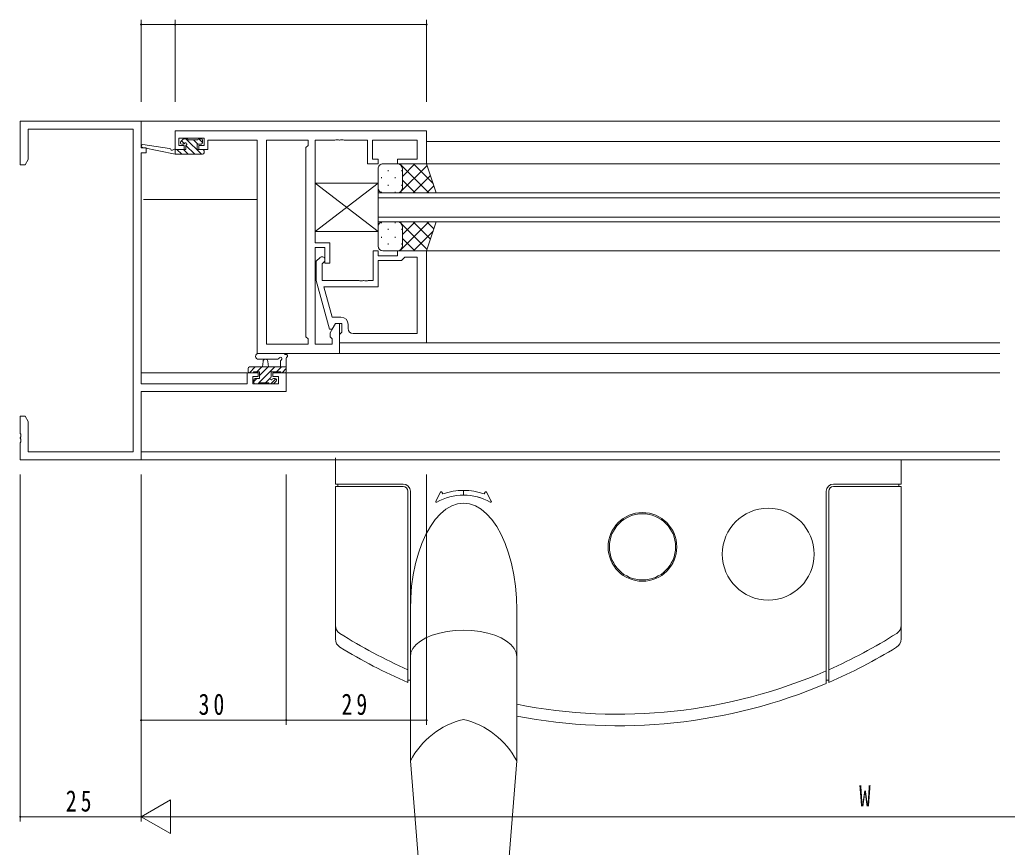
# Model space of a CAD drawing. Units: millimetres on the paper. Extents: x -397 to 397, y -282 to 282.
# Drawn here: x -24 to 180.2, y -172 to -0.9 of the extents above; entities that cross this region are included whole.
import ezdxf
from ezdxf.enums import TextEntityAlignment as Align

# ---------------------------------------------------------------- set-up
doc = ezdxf.new("R2010")
doc.units = ezdxf.units.MM
for name, color, linetype, lineweight in [('0-3_YKK_11', 7, 'Continuous', 18), ('0-4_YKK_12', 2, 'Continuous', 18), ('0-5_YKK_13', 4, 'Continuous', 18), ('0-6_YKK_D', 6, 'Continuous', 18)]:
    doc.layers.add(name, color=color, linetype=linetype, lineweight=lineweight)
doc.styles.add('ＭＳ ゴシック', font='')
doc.styles.get('ＭＳ ゴシック').set_extended_font_data('MS Gothic')

msp = doc.modelspace()

# ---------------------------------------------------------------- linework, layer by layer
at = {"layer": '0-3_YKK_11'}
for p, q in [((-23.908, -21.903), (-23.908, -30.903)), ((1.092, -21.903), (-23.908, -21.903)), ((1.092, -27.403), (1.092, -21.903)), ((-0.538, -23.533), (-0.538, -90.273)), ((8.092, -27.703), (8.092, -23.903)), ((8.092, -23.903), (60.092, -23.903)), ((60.092, -23.903), (60.092, -30.703)), ((8.892, -25.403), (8.892, -26.903)), ((14.092, -25.403), (8.892, -25.403)), ((14.092, -26.903), (14.092, -25.403)), ((14.892, -25.833), (14.892, -26.633)), ((25.092, -25.833), (14.892, -25.833)), ((25.092, -69.903), (25.092, -25.833)), ((27.022, -25.833), (35.592, -25.833)), ((27.022, -67.973), (27.022, -25.833)), ((27.022, -67.973), (27.022, -25.833)), ((35.592, -25.833), (35.592, -26.903)), ((37.092, -25.833), (37.092, -47.003)), ((41.134, -25.833), (37.092, -25.833)), ((41.317, -25.713), (41.134, -25.833)), ((41.867, -25.713), (41.317, -25.713)), ((42.05, -25.833), (41.867, -25.713)), ((42.134, -25.833), (42.05, -25.833)), ((42.317, -25.713), (42.134, -25.833)), ((42.867, -25.713), (42.317, -25.713)), ((43.05, -25.833), (42.867, -25.713)), ((47.892, -25.833), (43.05, -25.833)), ((47.892, -30.703), (47.892, -25.833)), ((48.892, -25.833), (48.892, -29.703)), ((58.162, -25.833), (48.892, -25.833)), ((58.162, -29.703), (58.162, -25.833)), ((2.092, -27.403), (1.092, -27.403)), ((1.092, -28.403), (2.092, -28.403)), ((1.092, -76.173), (1.092, -28.403)), ((2.092, -28.403), (2.092, -27.403)), ((9.992, -27.703), (8.092, -27.703)), ((8.892, -26.903), (9.992, -26.903)), ((9.992, -26.903), (9.992, -27.703)), ((12.992, -26.903), (14.092, -26.903)), ((12.992, -27.703), (12.992, -26.903)), ((14.892, -27.703), (12.992, -27.703)), ((14.892, -26.633), (14.892, -27.703)), ((35.592, -26.903), (35.162, -27.333)), ((35.162, -27.333), (35.162, -66.473)), ((48.892, -29.703), (50.092, -29.703)), ((50.092, -29.703), (50.092, -30.703)), ((54.092, -30.703), (54.092, -29.703)), ((54.092, -29.703), (58.162, -29.703)), ((-23.908, -30.903), (-22.908, -30.903)), ((50.092, -30.703), (47.892, -30.703)), ((60.092, -30.703), (54.092, -30.703)), ((37.092, -47.003), (40.092, -47.003)), ((39.092, -48.003), (37.092, -48.003)), ((37.092, -48.003), (37.092, -67.973)), ((39.092, -51.203), (39.092, -48.003)), ((40.092, -47.003), (40.092, -51.203)), ((49.092, -48.703), (49.092, -54.803)), ((50.092, -48.703), (49.092, -48.703)), ((50.092, -49.703), (50.092, -48.703)), ((54.092, -48.703), (54.092, -49.703)), ((60.092, -48.703), (54.092, -48.703)), ((38.068, -50.079), (37.292, -50.854)), ((37.292, -50.854), (37.292, -54.8)), ((38.492, -51.352), (38.916, -50.927)), ((54.092, -49.703), (50.092, -49.703)), ((50.092, -50.703), (54.892, -50.703)), ((50.092, -56.103), (50.092, -50.703)), ((54.892, -50.703), (55.392, -50.203)), ((55.392, -50.203), (55.592, -50.003)), ((55.592, -50.003), (58.162, -50.003)), ((58.162, -50.003), (58.162, -65.773)), ((58.162, -50.003), (58.162, -65.773)), ((38.492, -54.803), (38.492, -51.352)), ((40.092, -51.203), (39.092, -51.203)), ((37.292, -54.8), (39.999, -64.903)), ((46.134, -54.803), (38.492, -54.803)), ((46.317, -54.923), (46.134, -54.803)), ((46.867, -54.923), (46.317, -54.923)), ((47.05, -54.803), (46.867, -54.923)), ((47.134, -54.803), (47.05, -54.803)), ((47.317, -54.923), (47.134, -54.803)), ((47.867, -54.923), (47.317, -54.923)), ((48.05, -54.803), (47.867, -54.923)), ((49.092, -54.803), (48.05, -54.803)), ((40.571, -62.403), (38.883, -56.103)), ((38.883, -56.103), (50.092, -56.103)), ((42.392, -62.403), (40.571, -62.403)), ((39.999, -64.903), (40.599, -64.903)), ((40.162, -65.66), (41.292, -63.703)), ((40.599, -64.903), (41.292, -63.703)), ((41.292, -63.703), (42.592, -63.703)), ((41.292, -63.703), (42.092, -63.703)), ((42.092, -63.703), (42.092, -69.903)), ((42.592, -63.703), (42.592, -65.503)), ((43.892, -64.773), (43.892, -63.903)), ((35.162, -66.473), (35.592, -66.903)), ((35.592, -66.903), (35.592, -67.973)), ((40.162, -66.473), (40.162, -65.66)), ((40.592, -66.903), (40.162, -66.473)), ((40.592, -67.973), (40.592, -66.903)), ((42.392, -65.703), (42.092, -66.003)), ((42.092, -66.003), (42.092, -67.703)), ((42.592, -65.503), (42.392, -65.703)), ((58.162, -65.773), (44.892, -65.773)), ((35.592, -67.973), (27.022, -67.973)), ((37.092, -67.973), (40.592, -67.973)), ((42.092, -69.903), (25.092, -69.903)), ((22.992, -73.903), (22.992, -76.173)), ((25.292, -73.903), (22.992, -73.903)), ((24.192, -76.173), (24.192, -74.703)), ((24.192, -74.703), (25.292, -74.703)), ((25.292, -74.703), (25.292, -73.903)), ((28.292, -73.903), (28.292, -74.703)), ((31.092, -73.903), (28.292, -73.903)), ((28.292, -74.703), (29.462, -74.703)), ((29.462, -74.703), (29.462, -76.173)), ((31.092, -77.803), (31.092, -73.903)), ((22.992, -76.173), (1.092, -76.173)), ((29.462, -76.173), (24.192, -76.173)), ((1.092, -77.803), (31.092, -77.803)), ((1.092, -91.903), (1.092, -77.803)), ((-23.908, -82.903), (-23.908, -86.445)), ((-22.908, -82.903), (-23.908, -82.903)), ((-22.278, -83.994), (-22.908, -82.903)), ((-22.278, -90.273), (-22.278, -83.994)), ((-23.908, -86.445), (-23.788, -86.628)), ((-23.788, -87.178), (-23.908, -87.361)), ((-23.908, -87.361), (-23.908, -87.445)), ((-23.908, -87.445), (-23.788, -87.628)), ((-23.788, -86.628), (-23.788, -87.178)), ((-23.788, -87.628), (-23.788, -88.178)), ((-23.788, -88.178), (-23.908, -88.361)), ((-23.908, -88.361), (-23.908, -91.903)), ((-0.538, -90.273), (-22.278, -90.273)), ((-23.908, -91.903), (1.092, -91.903))]:
    msp.add_line(p, q, dxfattribs=at)
for points in [[(-22.908, -30.903), (-22.278, -29.812), (-22.278, -23.533), (-0.538, -23.533)], [(42.092, -67.703), (60.092, -67.703), (60.092, -48.703)]]:
    msp.add_lwpolyline(points, dxfattribs=at)
for centre, radius, start, end in [((38.492, -50.503), 0.6, 314.99999, 135.00001), ((42.392, -63.903), 1.5, 0.00001, 89.99999), ((44.892, -64.773), 1, 180.00001, 269.99999)]:
    msp.add_arc(centre, radius, start, end, dxfattribs=at)
at = {"layer": '0-4_YKK_12'}
for p, q in [((0.792, -21.903), (178.669, -21.903)), ((60.092, -26.103), (178.669, -26.103)), ((59.592, -30.703), (178.669, -30.703)), ((50.092, -42.703), (50.092, -36.703)), ((50.092, -36.703), (178.669, -36.703)), ((1.592, -38.103), (25.092, -38.103)), ((178.669, -37.703), (50.092, -37.703)), ((50.092, -41.703), (178.669, -41.703)), ((178.669, -42.703), (50.092, -42.703)), ((60.092, -48.703), (178.669, -48.703)), ((60.092, -67.703), (178.669, -67.703)), ((41.792, -69.903), (178.669, -69.903)), ((1.092, -73.903), (23.492, -73.903)), ((30.792, -73.903), (178.669, -73.903)), ((1.092, -90.273), (178.669, -90.273)), ((0.792, -91.903), (178.669, -91.903))]:
    msp.add_line(p, q, dxfattribs=at)
at = {"layer": '0-5_YKK_13'}
for p, q in [((9.78, -25.591), (9.28, -26.091)), ((10.02, -26.536), (9.428, -25.943)), ((10.592, -25.503), (9.992, -25.503)), ((13.535, -28.703), (10.335, -25.503)), ((12.792, -25.703), (10.792, -25.703)), ((12.782, -26.603), (11.882, -25.703)), ((13.492, -25.503), (12.992, -25.503)), ((13.792, -26.266), (13.029, -25.503)), ((13.792, -26.303), (13.792, -25.803)), ((8.094, -28.703), (1.333, -27.297)), ((6.98, -27.529), (1.438, -26.706)), ((8.094, -27.703), (8.007, -27.689)), ((8.094, -28.703), (8.094, -27.703)), ((10.292, -27.703), (8.094, -27.703)), ((9.494, -28.703), (8.494, -27.703)), ((9.492, -26.603), (9.831, -26.603)), ((10.841, -28.703), (9.841, -27.703)), ((10.292, -27.064), (10.292, -27.703)), ((12.188, -28.703), (10.359, -26.875)), ((12.692, -26.603), (13.492, -26.603)), ((12.692, -27.703), (12.692, -26.603)), ((13.792, -27.703), (12.692, -27.703)), ((14.07, -27.892), (13.903, -27.724)), ((14.092, -28.403), (14.092, -28.003)), ((8.147, -28.703), (8.094, -28.65)), ((13.792, -28.703), (8.094, -28.703)), ((50.092, -35.703), (50.092, -31.703)), ((51.092, -30.703), (54.092, -30.703)), ((52.172, -32.023), (52.172, -32.223)), ((60.092, -30.703), (54.092, -30.703)), ((54.512, -36.703), (60.197, -31.018)), ((54.56, -30.703), (60.56, -36.703)), ((54.671, -30.887), (54.855, -30.703)), ((55.002, -32.023), (55.002, -32.223)), ((55.092, -33.295), (57.684, -30.703)), ((55.092, -31.703), (55.092, -35.703)), ((55.092, -31.703), (55.092, -35.703)), ((57.388, -30.703), (61.443, -34.758)), ((62.092, -36.703), (60.092, -30.703)), ((37.092, -34.703), (37.092, -44.703)), ((50.092, -34.703), (37.092, -44.703)), ((50.092, -44.703), (37.092, -34.703)), ((50.092, -34.703), (37.092, -34.703)), ((50.092, -34.703), (50.092, -44.703)), ((50.757, -33.438), (50.757, -33.638)), ((53.587, -33.438), (53.587, -33.638)), ((55.092, -34.063), (57.732, -36.703)), ((57.34, -36.703), (60.904, -33.139)), ((50.757, -36.468), (50.757, -36.645)), ((54.092, -36.703), (51.092, -36.703)), ((52.172, -35.053), (52.172, -35.253)), ((53.587, -36.468), (53.587, -36.668)), ((54.092, -36.703), (62.092, -36.703)), ((54.698, -36.498), (54.903, -36.703)), ((55.002, -35.053), (55.002, -35.253)), ((60.169, -36.703), (61.611, -35.261)), ((50.757, -42.938), (50.757, -42.761)), ((54.092, -42.703), (51.092, -42.703)), ((53.587, -42.938), (53.587, -42.738)), ((54.092, -42.703), (62.092, -42.703)), ((54.512, -42.703), (60.197, -48.388)), ((54.56, -48.703), (60.56, -42.703)), ((54.698, -42.908), (54.903, -42.703)), ((55.092, -45.343), (57.732, -42.703)), ((57.34, -42.703), (60.904, -46.267)), ((62.092, -42.703), (60.092, -48.703)), ((60.169, -42.703), (61.611, -44.145)), ((37.092, -44.703), (50.092, -44.703)), ((50.092, -43.703), (50.092, -47.703)), ((52.172, -44.353), (52.172, -44.153)), ((55.002, -44.353), (55.002, -44.153)), ((55.092, -47.703), (55.092, -43.703)), ((55.092, -47.703), (55.092, -43.703)), ((57.388, -48.703), (61.443, -44.648)), ((50.757, -45.968), (50.757, -45.768)), ((53.587, -45.968), (53.587, -45.768)), ((55.092, -46.111), (57.684, -48.703)), ((51.092, -48.703), (54.092, -48.703)), ((52.172, -47.383), (52.172, -47.183)), ((60.092, -48.703), (54.092, -48.703)), ((54.671, -48.518), (54.855, -48.703)), ((55.002, -47.383), (55.002, -47.183)), ((25.364, -69.903), (30.526, -69.903)), ((25.364, -71.103), (29.325, -71.106)), ((31.092, -73.603), (31.092, -70.923)), ((23.192, -73.003), (23.192, -73.603)), ((23.487, -73.903), (24.687, -72.703)), ((31.092, -72.703), (23.492, -72.703)), ((25.034, -73.703), (26.034, -72.703)), ((25.428, -76.003), (28.728, -72.703)), ((25.592, -74.493), (27.381, -72.703)), ((26.192, -72.703), (26.294, -71.559)), ((27.392, -72.703), (27.29, -71.559)), ((29.075, -73.703), (30.075, -72.703)), ((29.892, -71.523), (29.892, -72.703)), ((30.222, -73.903), (31.092, -73.034)), ((23.492, -73.903), (24.092, -73.903)), ((24.292, -73.703), (25.592, -73.703)), ((24.392, -75.693), (24.981, -75.103)), ((24.392, -75.403), (24.392, -75.903)), ((25.592, -75.103), (24.692, -75.103)), ((25.592, -73.703), (25.592, -75.103)), ((26.775, -76.003), (27.755, -75.024)), ((27.922, -76.203), (28.966, -75.159)), ((27.992, -73.703), (29.992, -73.703)), ((27.992, -74.642), (27.992, -73.703)), ((28.792, -75.103), (28.453, -75.103)), ((30.192, -73.903), (30.792, -73.903)), ((24.692, -76.203), (25.192, -76.203)), ((25.233, -76.199), (25.388, -76.044)), ((25.392, -76.003), (27.492, -76.003)), ((27.692, -76.203), (28.292, -76.203)), ((28.504, -76.115), (29.004, -75.615)), ((41.246, -91.473), (41.246, -96.9)), ((158.247, -91.903), (158.247, -96.9)), ((55.246, -96.9), (41.246, -96.9)), ((55.246, -97.4), (41.246, -97.4)), ((41.246, -97.4), (41.246, -128.942)), ((41.746, -96.9), (41.746, -97.4)), ((144.246, -96.9), (158.247, -96.9)), ((144.246, -97.4), (158.247, -97.4)), ((157.747, -96.9), (157.747, -97.4)), ((158.247, -97.4), (158.247, -128.942)), ((56.246, -98.4), (56.246, -137.933)), ((56.746, -98.4), (56.746, -138.147)), ((63.002, -98.593), (62.002, -100.43)), ((63.002, -98.593), (62.002, -100.43)), ((63.489, -98.958), (63.262, -98.586)), ((63.489, -98.958), (63.262, -98.586)), ((67.746, -99.211), (67.746, -98.211)), ((67.746, -98.211), (67.746, -99.211)), ((72.231, -98.586), (72.004, -98.958)), ((72.004, -98.958), (72.231, -98.586)), ((73.491, -100.43), (72.491, -98.593)), ((72.491, -98.593), (73.491, -100.43)), ((142.746, -138.147), (142.746, -98.4)), ((143.246, -98.4), (143.246, -137.933)), ((65.298, -101.443), (64.112, -102.128)), ((66.514, -101.029), (65.298, -101.443)), ((67.746, -100.891), (66.514, -101.029)), ((68.979, -101.029), (67.746, -100.891)), ((70.195, -101.443), (68.979, -101.029)), ((71.381, -102.128), (70.195, -101.443)), ((62.972, -103.074), (61.892, -104.27)), ((64.112, -102.128), (62.972, -103.074)), ((72.521, -103.074), (71.381, -102.128)), ((73.601, -104.27), (72.521, -103.074)), ((60.886, -105.701), (59.966, -107.349)), ((61.892, -104.27), (60.886, -105.701)), ((74.607, -105.701), (73.601, -104.27)), ((75.527, -107.349), (74.607, -105.701)), ((59.966, -107.349), (59.144, -109.192)), ((76.349, -109.192), (75.527, -107.349)), ((59.144, -109.192), (58.43, -111.209)), ((77.063, -111.209), (76.349, -109.192)), ((58.43, -111.209), (57.834, -113.372)), ((77.659, -113.372), (77.063, -111.209)), ((57.834, -113.372), (57.362, -115.656)), ((78.131, -115.656), (77.659, -113.372)), ((57.362, -115.656), (57.021, -118.032)), ((78.472, -118.032), (78.131, -115.656)), ((57.021, -118.032), (56.815, -120.469)), ((78.678, -120.469), (78.472, -118.032)), ((56.815, -120.469), (56.746, -122.937)), ((78.746, -122.937), (78.678, -120.469)), ((56.746, -123.777), (56.746, -136.165)), ((78.746, -122.937), (78.746, -136.165)), ((78.746, -122.937), (78.746, -136.165)), ((78.746, -122.937), (78.746, -136.165)), ((61.286, -128.164), (59.973, -128.724)), ((62.758, -127.714), (61.286, -128.164)), ((64.353, -127.384), (62.758, -127.714)), ((66.032, -127.183), (64.353, -127.384)), ((67.753, -127.116), (66.032, -127.183)), ((69.474, -127.184), (67.753, -127.116)), ((71.152, -127.386), (69.474, -127.184)), ((72.746, -127.717), (71.152, -127.386)), ((74.217, -128.168), (72.746, -127.717)), ((75.529, -128.729), (74.217, -128.168)), ((57.948, -130.116), (57.287, -130.913)), ((58.851, -129.38), (57.948, -130.116)), ((59.973, -128.724), (58.851, -129.38)), ((76.649, -129.386), (75.529, -128.729)), ((77.55, -130.122), (76.649, -129.386)), ((78.21, -130.919), (77.55, -130.122)), ((56.883, -131.752), (56.746, -132.613)), ((57.287, -130.913), (56.883, -131.752)), ((78.612, -131.759), (78.21, -130.919)), ((78.746, -132.619), (78.612, -131.759)), ((56.746, -154.145), (56.746, -133.716)), ((78.747, -154.145), (78.747, -133.716)), ((56.246, -137.433), (56.746, -137.433)), ((143.246, -137.433), (142.746, -137.433)), ((61.247, -210.19), (56.746, -154.145)), ((74.247, -210.19), (78.747, -154.145))]:
    msp.add_line(p, q, dxfattribs=at)
for centre, radius in [((130.746, -111.4), 9.5), ((104.746, -109.9), 7.1), ((104.746, -109.9), 6.85)]:
    msp.add_circle(centre, radius, dxfattribs=at)
for centre, radius, start, end in [((9.492, -26.303), 0.3, 135, 270), ((9.992, -25.803), 0.3, 90, 135), ((9.831, -26.303), 0.3, 270, 326.94427), ((10.292, -26.603), 0.25, 303.05573, 146.94427), ((10.592, -25.703), 0.2, 0, 90), ((12.992, -25.703), 0.2, 90, 180), ((13.492, -25.803), 0.3, 0, 90), ((13.492, -26.303), 0.3, 270, 0), ((1.394, -27.003), 0.3, 81.55064, 258.25019), ((6.936, -27.826), 0.3, 21.55064, 81.55064), ((7.494, -27.606), 0.3, 201.55064, 320.80246), ((7.959, -27.985), 0.3, 80.80246, 140.80246), ((10.592, -27.064), 0.3, 123.05573, 180), ((13.792, -28.003), 0.3, 0, 90), ((13.792, -28.403), 0.3, 270, 0), ((51.092, -31.703), 1, 89.9999, 179.9999), ((54.092, -31.703), 1, 359.9999, 89.9999), ((54.092, -31.703), 1, 359.9999, 89.9999), ((51.092, -35.703), 1, 179.9999, 269.9999), ((54.092, -35.703), 1, 269.9999, 359.9999), ((54.092, -35.703), 1, 269.9999, 359.9999), ((51.092, -43.703), 1, 90.0001, 180.0001), ((54.092, -43.703), 1, 0.0001, 90.0001), ((54.092, -43.703), 1, 0.0001, 90.0001), ((51.092, -47.703), 1, 180.0001, 270.0001), ((54.092, -47.703), 1, 270.0001, 0.0001), ((54.092, -47.703), 1, 270.0001, 0.0001), ((25.364, -70.503), 0.6, 89.95977, 269.95977), ((26.792, -71.603), 0.5, 5.09207, 174.90793), ((29.325, -70.806), 0.3, 269.95977, 340.81024), ((29.892, -71.003), 0.3, 300, 160.81024), ((30.192, -71.523), 0.3, 120, 180), ((30.526, -70.203), 0.3, 40.52878, 90), ((30.982, -69.813), 0.3, 220.52878, 280.52878), ((31.092, -70.403), 0.3, 300, 100.52878), ((31.392, -70.923), 0.3, 120, 180), ((23.492, -73.003), 0.3, 90, 180), ((23.492, -73.603), 0.3, 180, 270), ((24.092, -73.703), 0.2, 270, 0), ((24.692, -75.403), 0.3, 90, 180), ((27.992, -75.103), 0.25, 123.05573, 326.94427), ((27.692, -74.642), 0.3, 303.05573, 0), ((28.453, -75.403), 0.3, 90, 146.94427), ((28.792, -75.403), 0.3, 315, 90), ((30.192, -73.703), 0.2, 180, 270), ((30.792, -73.603), 0.3, 270, 0), ((24.692, -75.903), 0.3, 180, 270), ((25.192, -76.003), 0.2, 270, 0), ((27.692, -76.003), 0.2, 180, 270), ((28.292, -75.903), 0.3, 270, 315), ((55.246, -98.4), 1.5, 0, 90), ((55.246, -98.4), 1, 0, 90), ((144.246, -98.4), 1.5, 90, 180), ((144.246, -98.4), 1, 90, 180), ((67.746, -110.711), 11.5, 90, 118.80083), ((67.746, -110.711), 11.5, 61.19917, 118.80083), ((63.134, -98.664), 0.15, 31.44898, 151.44898), ((63.134, -98.664), 0.15, 31.44898, 151.44898), ((67.746, -110.711), 12.5, 90, 109.91202), ((67.746, -110.711), 12.5, 70.08798, 109.91202), ((67.746, -110.711), 12.5, 70.08798, 90), ((67.746, -110.711), 11.5, 61.19917, 90), ((72.359, -98.664), 0.15, 28.55102, 148.55102), ((72.359, -98.664), 0.15, 28.55102, 148.55102), ((62.134, -100.502), 0.15, 151.44898, 298.80083), ((62.134, -100.502), 0.15, 151.44898, 298.80083), ((73.359, -100.502), 0.15, 241.19917, 28.55102), ((73.359, -100.502), 0.15, 241.19917, 28.55102), ((43.246, -126.109), 2, 180, 237.65223), ((156.247, -126.109), 2, 302.34777, 0), ((99.746, -36.9), 107.596, 237.65223, 246.15342), ((99.746, -36.9), 107.596, 293.84658, 302.34777), ((43.246, -128.942), 2, 180, 238.45631), ((99.746, -36.9), 110, 238.45631, 246.70567), ((99.746, -36.9), 110, 293.29433, 301.54369), ((156.247, -128.942), 2, 301.54369, 0), ((99.746, -36.9), 107.596, 258.74513, 293.5558), ((99.746, -36.9), 110, 258.99418, 293.01108), ((71.781, -162.079), 17, 103.73003, 152.17938), ((63.712, -162.079), 17, 27.82062, 76.26997)]:
    msp.add_arc(centre, radius, start, end, dxfattribs=at)
at = {"layer": '0-6_YKK_D'}
for p, q in [((1.092, -17.903), (1.092, -0.903)), ((1.092, -1.903), (8.092, -1.903)), ((8.092, -17.903), (8.092, -0.903)), ((8.092, -17.903), (8.092, -0.903)), ((8.092, -1.903), (60.092, -1.903)), ((60.092, -17.903), (60.092, -0.903)), ((-23.908, -94.903), (-23.908, -166.7)), ((1.092, -94.903), (1.092, -166.7)), ((1.092, -94.903), (1.092, -166.7)), ((1.092, -94.903), (1.092, -146.7)), ((31.092, -94.903), (31.092, -146.7)), ((31.092, -94.903), (31.092, -146.7)), ((60.092, -94.903), (60.092, -146.7)), ((1.092, -145.7), (31.092, -145.7)), ((31.092, -145.7), (60.092, -145.7)), ((1.092, -165.7), (7.154, -162.2)), ((-23.908, -165.7), (1.092, -165.7)), ((1.092, -165.7), (13.216, -165.7)), ((294.092, -165.7), (8.092, -165.7))]:
    msp.add_line(p, q, dxfattribs=at)
msp.add_lwpolyline([(1.092, -165.7), (7.154, -169.2), (7.154, -162.2)], dxfattribs=at)
for centre, start, end in [((1.092, -1.903), 0, 180), ((1.092, -1.903), 180, 0), ((8.092, -1.903), 0, 180), ((8.092, -1.903), 0, 180), ((8.092, -1.903), 180, 0), ((8.092, -1.903), 180, 0), ((60.092, -1.903), 0, 180), ((60.092, -1.903), 180, 0), ((1.092, -145.7), 0, 180), ((1.092, -145.7), 180, 0), ((31.092, -145.7), 0, 180), ((31.092, -145.7), 0, 180), ((31.092, -145.7), 180, 0), ((31.092, -145.7), 180, 0), ((60.092, -145.7), 0, 180), ((60.092, -145.7), 180, 0), ((-23.908, -165.7), 0, 180), ((-23.908, -165.7), 180, 0)]:
    msp.add_arc(centre, 0.106, start, end, dxfattribs=at)

# ---------------------------------------------------------------- texts
at = {"layer": '0-6_YKK_D', "color": 7, "style": 'ＭＳ ゴシック', "width": 0.8}
msp.add_text('W', height=4.399, dxfattribs=at).set_placement((149.557, -164.9), align=Align.BOTTOM_LEFT)
at = {"layer": '0-6_YKK_D', "color": 7, "char_height": 4.399, "attachment_point": 7, "style": 'ＭＳ ゴシック'}
for s, insert in [('\\T1.37;\\W0.75;30', (12.961, -144.7)), ('\\T1.37;\\W0.75;29', (42.51, -144.7)), ('\\T1.37;\\W0.75;25', (-14.49, -164.7))]:
    msp.add_mtext(s, dxfattribs=dict(at, insert=insert))

doc.saveas('drawing.dxf')
